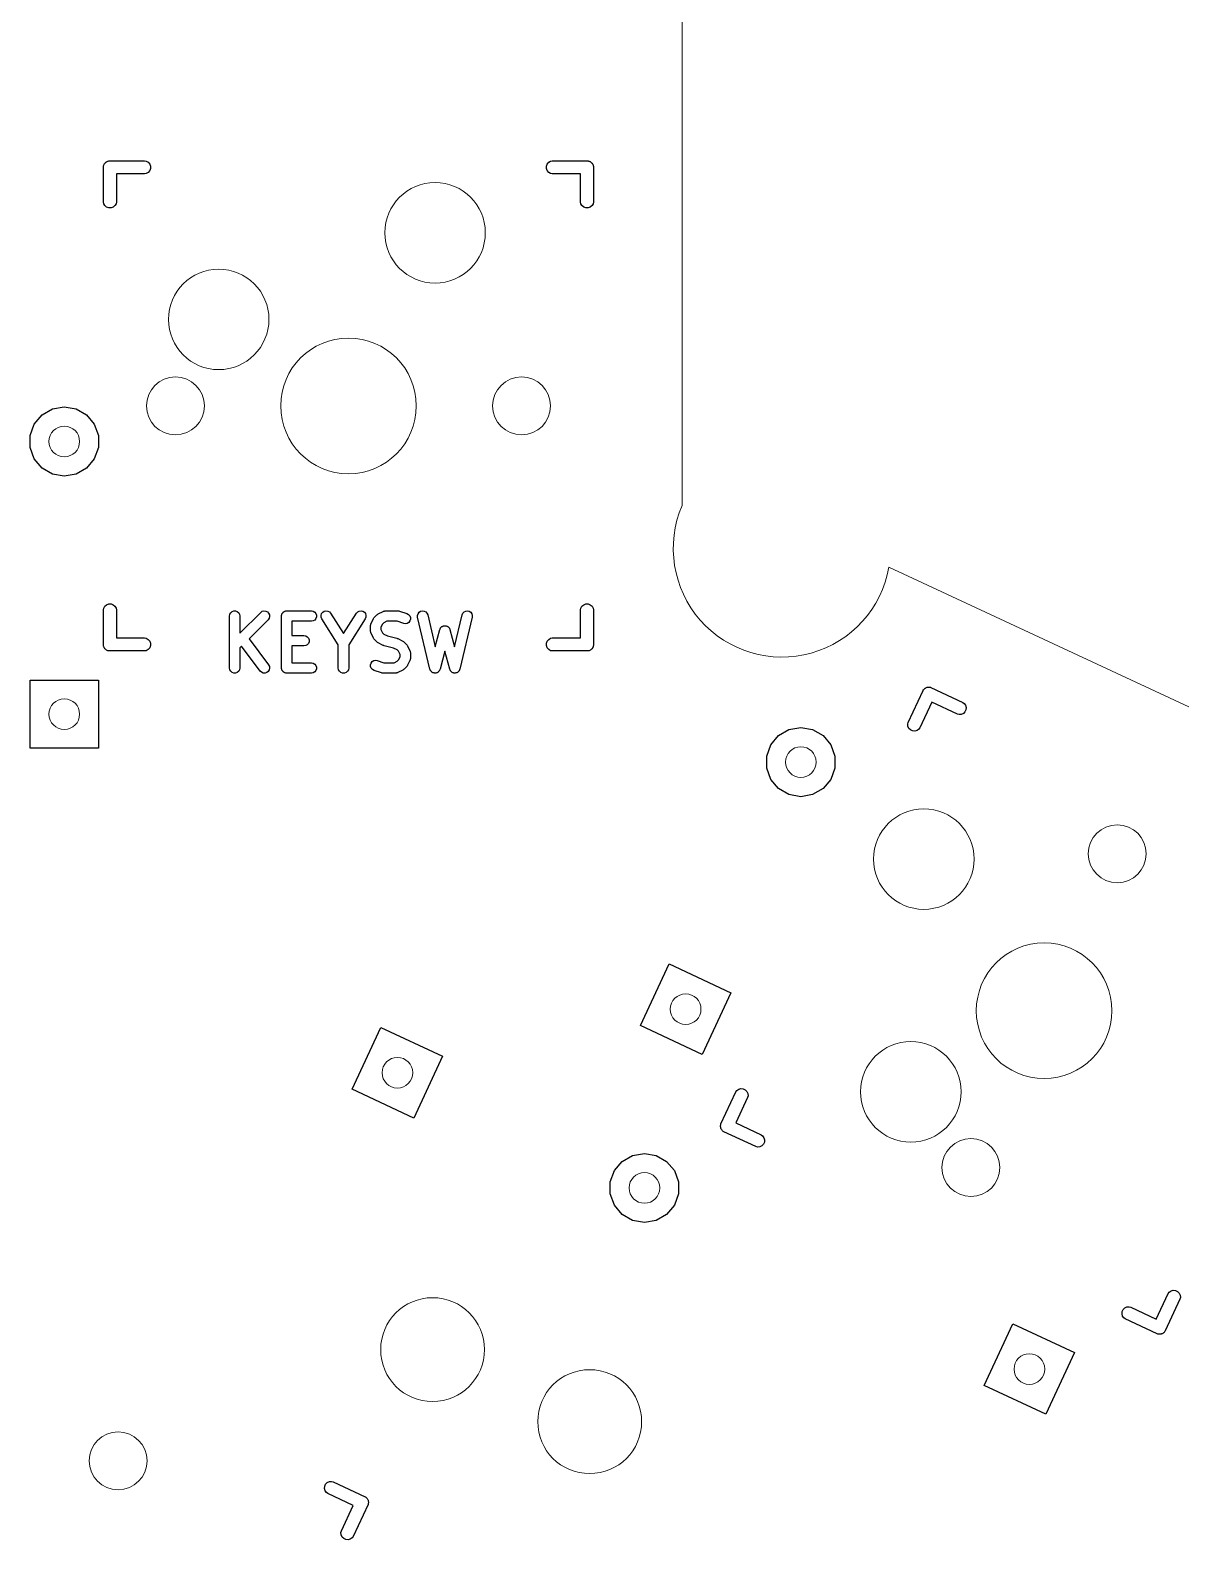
# Model space of a CAD drawing. Header units: millimetres. Extents: x 24 to 207, y 13 to 184.
# Drawn here: x 148.09 to 181.86, y 51.41 to 95.71 of the extents above; entities that cross this region are included whole.
import ezdxf

# ---------------------------------------------------------------- set-up
doc = ezdxf.new("R2010")
doc.units = ezdxf.units.MM
doc.header["$MEASUREMENT"] = 0
doc.layers.get('0').update_dxf_attribs({"lineweight": 0, "true_color": 0xf6921e})
doc.layers.add('PCB', color=7, linetype='Continuous', lineweight=0, true_color=0x38e42f)
doc.layers.add('Silk', color=142, linetype='Continuous')

# ---------------------------------------------------------------- blocks, each defined once
blk = doc.blocks.new('PCB')
at = {"color": 0}
for p, q in [((105.149, 59.475), (105.15, -37.577)), ((143.14, -54.264), (111.22, -39.379))]:
    blk.add_line(p, q, dxfattribs=at)
for centre, radius in [((97.9, -29.57), 1.475), ((91.55, -32.11), 1.475), ((95.36, -34.65), 1.99), ((90.28, -34.65), 0.85), ((100.44, -34.65), 0.85), ((87.019, -35.694), 0.45), ((87.019, -43.694), 0.45), ((108.636, -45.101), 0.45), ((112.244, -47.947), 1.475), ((117.922, -47.792), 0.85), ((115.775, -52.396), 1.99), ((105.255, -52.351), 0.45), ((111.863, -54.776), 1.475), ((96.795, -54.216), 0.45), ((113.628, -57), 0.85), ((104.045, -57.597), 0.45), ((97.828, -62.341), 1.524), ((115.342, -62.911), 0.45), ((102.438, -64.455), 1.524), ((88.599, -65.604), 0.85)]:
    blk.add_circle(centre, radius, dxfattribs=at)
blk.add_arc((108.08, -38.832), 3.188, 156.8093, 350.114, dxfattribs=at)

msp = doc.modelspace()

# ---------------------------------------------------------------- linework, layer by layer
at = {"layer": 'Silk', "linetype": 'Continuous'}
for p, q in [((150.24, 90.665), (150.239, 91.699)), ((150.239, 91.699), (150.24, 91.699)), ((150.24, 91.716), (150.245, 91.731)), ((150.24, 91.699), (150.24, 91.716)), ((150.245, 91.731), (150.248, 91.748)), ((150.248, 91.748), (150.257, 91.763)), ((150.257, 91.763), (150.262, 91.779)), ((150.262, 91.779), (150.273, 91.792)), ((150.273, 91.792), (150.282, 91.806)), ((150.282, 91.806), (150.295, 91.817)), ((150.295, 91.817), (150.306, 91.83)), ((150.306, 91.83), (150.32, 91.839)), ((150.32, 91.839), (150.333, 91.85)), ((150.333, 91.85), (150.349, 91.855)), ((150.349, 91.855), (150.364, 91.864)), ((150.364, 91.864), (150.381, 91.867)), ((150.381, 91.867), (150.396, 91.872)), ((150.396, 91.872), (150.413, 91.872)), ((150.413, 91.872), (150.413, 91.873)), ((150.413, 91.873), (151.447, 91.873)), ((151.447, 91.873), (151.496, 91.864)), ((151.496, 91.864), (151.554, 91.83)), ((151.554, 91.83), (151.598, 91.779)), ((151.598, 91.779), (151.62, 91.716)), ((151.62, 91.716), (151.62, 91.648)), ((163.24, 91.716), (163.262, 91.779)), ((163.24, 91.648), (163.24, 91.716)), ((163.262, 91.779), (163.306, 91.83)), ((163.306, 91.83), (163.364, 91.864)), ((163.364, 91.864), (163.413, 91.873)), ((163.413, 91.873), (164.447, 91.873)), ((164.447, 91.873), (164.447, 91.872)), ((164.447, 91.872), (164.464, 91.872)), ((164.464, 91.872), (164.479, 91.867)), ((164.479, 91.867), (164.496, 91.864)), ((164.496, 91.864), (164.511, 91.855)), ((164.511, 91.855), (164.527, 91.85)), ((164.527, 91.85), (164.54, 91.839)), ((164.54, 91.839), (164.554, 91.83)), ((164.554, 91.83), (164.565, 91.817)), ((164.565, 91.817), (164.578, 91.806)), ((164.578, 91.806), (164.587, 91.792)), ((164.587, 91.792), (164.598, 91.779)), ((164.598, 91.779), (164.603, 91.763)), ((164.603, 91.763), (164.612, 91.748)), ((164.612, 91.748), (164.615, 91.731)), ((164.615, 91.731), (164.62, 91.716)), ((164.62, 91.716), (164.62, 91.699)), ((164.62, 91.699), (164.62, 91.699)), ((164.62, 91.699), (164.62, 90.665)), ((151.447, 91.492), (150.62, 91.492)), ((150.62, 91.492), (150.62, 90.665)), ((151.496, 91.5), (151.447, 91.492)), ((151.554, 91.534), (151.496, 91.5)), ((151.598, 91.585), (151.554, 91.534)), ((151.62, 91.648), (151.598, 91.585)), ((163.262, 91.585), (163.24, 91.648)), ((163.306, 91.534), (163.262, 91.585)), ((163.364, 91.5), (163.306, 91.534)), ((163.413, 91.492), (163.364, 91.5)), ((164.24, 91.492), (163.413, 91.492)), ((164.239, 90.665), (164.24, 91.492)), ((150.248, 90.616), (150.24, 90.665)), ((150.282, 90.558), (150.248, 90.616)), ((150.333, 90.514), (150.282, 90.558)), ((150.396, 90.492), (150.333, 90.514)), ((150.464, 90.492), (150.396, 90.492)), ((150.527, 90.514), (150.464, 90.492)), ((150.578, 90.558), (150.527, 90.514)), ((150.612, 90.616), (150.578, 90.558)), ((150.62, 90.665), (150.612, 90.616)), ((164.248, 90.616), (164.239, 90.665)), ((164.282, 90.558), (164.248, 90.616)), ((164.333, 90.514), (164.282, 90.558)), ((164.396, 90.492), (164.333, 90.514)), ((164.464, 90.492), (164.396, 90.492)), ((164.527, 90.514), (164.464, 90.492)), ((164.578, 90.558), (164.527, 90.514)), ((164.612, 90.616), (164.578, 90.558)), ((164.62, 90.665), (164.612, 90.616)), ((148.742, 84.592), (149.089, 84.654)), ((149.089, 84.654), (149.436, 84.592)), ((148.21, 84.146), (148.436, 84.416)), ((148.436, 84.416), (148.742, 84.592)), ((149.436, 84.592), (149.742, 84.416)), ((149.742, 84.416), (149.968, 84.146)), ((148.089, 83.815), (148.21, 84.146)), ((148.089, 83.462), (148.089, 83.815)), ((149.968, 84.146), (150.089, 83.815)), ((150.089, 83.815), (150.089, 83.462)), ((148.21, 83.131), (148.089, 83.462)), ((150.089, 83.462), (149.968, 83.131)), ((148.436, 82.86), (148.21, 83.131)), ((148.742, 82.684), (148.436, 82.86)), ((149.742, 82.86), (149.436, 82.684)), ((149.968, 83.131), (149.742, 82.86)), ((149.089, 82.623), (148.742, 82.684)), ((149.436, 82.684), (149.089, 82.623)), ((150.282, 78.806), (150.333, 78.85)), ((150.333, 78.85), (150.396, 78.872)), ((150.396, 78.872), (150.464, 78.872)), ((150.464, 78.872), (150.527, 78.85)), ((150.527, 78.85), (150.578, 78.806)), ((164.282, 78.806), (164.333, 78.85)), ((164.333, 78.85), (164.396, 78.872)), ((164.396, 78.872), (164.464, 78.872)), ((164.464, 78.872), (164.527, 78.85)), ((164.527, 78.85), (164.578, 78.806)), ((150.239, 78.699), (150.248, 78.748)), ((150.24, 77.716), (150.239, 78.699)), ((150.248, 78.748), (150.282, 78.806)), ((150.578, 78.806), (150.612, 78.748)), ((150.612, 78.748), (150.62, 78.699)), ((150.62, 78.699), (150.62, 77.873)), ((153.939, 78.517), (153.949, 78.569)), ((153.939, 76.993), (153.939, 78.517)), ((153.949, 78.569), (153.975, 78.615)), ((153.975, 78.615), (154.016, 78.649)), ((154.016, 78.649), (154.065, 78.667)), ((154.065, 78.667), (154.118, 78.667)), ((154.118, 78.667), (154.168, 78.649)), ((154.168, 78.649), (154.208, 78.615)), ((154.208, 78.615), (154.235, 78.569)), ((154.235, 78.569), (154.244, 78.517)), ((154.244, 78.014), (154.855, 78.624)), ((154.244, 78.517), (154.244, 78.014)), ((155.07, 78.409), (154.511, 77.849)), ((154.855, 78.624), (154.898, 78.655)), ((154.898, 78.655), (154.949, 78.668)), ((154.949, 78.668), (155.002, 78.664)), ((155.002, 78.664), (155.05, 78.641)), ((155.05, 78.641), (155.087, 78.604)), ((155.101, 78.452), (155.07, 78.409)), ((155.087, 78.604), (155.11, 78.556)), ((155.114, 78.503), (155.101, 78.452)), ((155.11, 78.556), (155.114, 78.503)), ((155.463, 78.517), (155.466, 78.53)), ((155.463, 76.993), (155.463, 78.517)), ((155.466, 78.543), (155.47, 78.556)), ((155.466, 78.53), (155.466, 78.543)), ((155.47, 78.556), (155.473, 78.569)), ((155.473, 78.569), (155.479, 78.58)), ((155.479, 78.58), (155.484, 78.593)), ((155.484, 78.593), (155.492, 78.603)), ((155.492, 78.603), (155.499, 78.615)), ((155.499, 78.615), (155.509, 78.623)), ((155.509, 78.623), (155.518, 78.633)), ((155.518, 78.633), (155.529, 78.64)), ((155.529, 78.64), (155.54, 78.649)), ((155.54, 78.649), (155.552, 78.653)), ((155.552, 78.653), (155.564, 78.66)), ((155.564, 78.66), (155.577, 78.662)), ((155.577, 78.662), (155.589, 78.667)), ((155.589, 78.667), (155.603, 78.667)), ((155.603, 78.667), (155.616, 78.669)), ((155.616, 78.669), (156.341, 78.669)), ((156.341, 78.669), (156.394, 78.66)), ((156.394, 78.66), (156.439, 78.633)), ((156.439, 78.633), (156.473, 78.593)), ((156.473, 78.44), (156.439, 78.4)), ((156.473, 78.593), (156.492, 78.543)), ((156.492, 78.49), (156.473, 78.44)), ((156.492, 78.543), (156.492, 78.49)), ((156.626, 78.537), (156.642, 78.587)), ((156.628, 78.484), (156.626, 78.537)), ((156.648, 78.435), (156.628, 78.484)), ((156.642, 78.587), (156.674, 78.629)), ((157.132, 77.674), (156.648, 78.435)), ((156.674, 78.629), (156.719, 78.657)), ((156.719, 78.657), (156.77, 78.669)), ((156.77, 78.669), (156.823, 78.662)), ((156.823, 78.662), (156.87, 78.637)), ((156.87, 78.637), (156.905, 78.598)), ((156.905, 78.598), (157.285, 78.002)), ((157.285, 78.002), (157.664, 78.598)), ((157.921, 78.435), (157.437, 77.674)), ((157.664, 78.598), (157.7, 78.637)), ((157.7, 78.637), (157.747, 78.662)), ((157.747, 78.662), (157.799, 78.669)), ((157.799, 78.669), (157.851, 78.657)), ((157.851, 78.657), (157.896, 78.629)), ((157.896, 78.629), (157.928, 78.587)), ((157.942, 78.484), (157.921, 78.435)), ((157.928, 78.587), (157.944, 78.537)), ((157.944, 78.537), (157.942, 78.484)), ((158.092, 78.294), (158.165, 78.44)), ((158.165, 78.44), (158.179, 78.459)), ((158.179, 78.459), (158.193, 78.479)), ((158.193, 78.479), (158.266, 78.552)), ((158.266, 78.552), (158.286, 78.566)), ((158.286, 78.566), (158.305, 78.58)), ((158.305, 78.58), (158.45, 78.653)), ((158.45, 78.653), (158.459, 78.655)), ((158.459, 78.655), (158.466, 78.66)), ((158.466, 78.66), (158.484, 78.663)), ((158.484, 78.663), (158.501, 78.668)), ((158.501, 78.668), (158.51, 78.667)), ((158.51, 78.667), (158.519, 78.669)), ((158.519, 78.669), (158.881, 78.669)), ((158.881, 78.669), (158.905, 78.665)), ((158.905, 78.665), (158.93, 78.661)), ((158.93, 78.661), (159.147, 78.589)), ((159.147, 78.589), (159.194, 78.563)), ((159.194, 78.563), (159.229, 78.524)), ((159.229, 78.524), (159.248, 78.475)), ((159.25, 78.422), (159.233, 78.371)), ((159.248, 78.475), (159.25, 78.422)), ((159.456, 78.534), (159.471, 78.585)), ((159.459, 78.481), (159.456, 78.534)), ((159.822, 76.957), (159.459, 78.481)), ((159.471, 78.585), (159.502, 78.627)), ((159.502, 78.627), (159.547, 78.656)), ((159.547, 78.656), (159.598, 78.669)), ((159.598, 78.669), (159.651, 78.663)), ((159.651, 78.663), (159.698, 78.639)), ((159.698, 78.639), (159.734, 78.6)), ((159.734, 78.6), (159.755, 78.552)), ((159.755, 78.552), (159.978, 77.615)), ((160.542, 77.615), (160.765, 78.552)), ((161.062, 78.481), (160.699, 76.957)), ((160.765, 78.552), (160.786, 78.6)), ((160.786, 78.6), (160.823, 78.639)), ((160.823, 78.639), (160.87, 78.663)), ((160.87, 78.663), (160.922, 78.669)), ((160.922, 78.669), (160.974, 78.656)), ((160.974, 78.656), (161.018, 78.627)), ((161.018, 78.627), (161.05, 78.585)), ((161.05, 78.585), (161.065, 78.534)), ((161.065, 78.534), (161.062, 78.481)), ((164.239, 77.873), (164.24, 78.699)), ((164.24, 78.699), (164.248, 78.748)), ((164.248, 78.748), (164.282, 78.806)), ((164.578, 78.806), (164.612, 78.748)), ((164.612, 78.748), (164.62, 78.699)), ((164.62, 78.699), (164.62, 77.665)), ((156.341, 78.364), (155.768, 78.364)), ((155.768, 78.364), (155.768, 77.943)), ((156.394, 78.373), (156.341, 78.364)), ((156.439, 78.4), (156.394, 78.373)), ((158.076, 78.226), (158.077, 78.235)), ((158.076, 78.081), (158.076, 78.226)), ((158.077, 78.072), (158.076, 78.081)), ((158.077, 78.244), (158.082, 78.261)), ((158.077, 78.235), (158.077, 78.244)), ((158.077, 78.064), (158.077, 78.072)), ((158.082, 78.047), (158.077, 78.064)), ((158.082, 78.261), (158.085, 78.278)), ((158.085, 78.029), (158.082, 78.047)), ((158.085, 78.278), (158.089, 78.286)), ((158.089, 78.021), (158.085, 78.029)), ((158.089, 78.286), (158.092, 78.294)), ((158.092, 78.013), (158.089, 78.021)), ((158.165, 77.868), (158.092, 78.013)), ((158.426, 78.281), (158.381, 78.19)), ((158.381, 78.19), (158.381, 78.117)), ((158.381, 78.117), (158.426, 78.026)), ((158.464, 78.319), (158.426, 78.281)), ((158.426, 78.026), (158.464, 77.989)), ((158.555, 78.364), (158.464, 78.319)), ((158.464, 77.989), (158.572, 77.935)), ((158.857, 78.364), (158.555, 78.364)), ((159.051, 78.299), (158.857, 78.364)), ((159.103, 78.292), (159.051, 78.299)), ((159.155, 78.302), (159.103, 78.292)), ((159.2, 78.33), (159.155, 78.302)), ((159.233, 78.371), (159.2, 78.33)), ((159.978, 77.615), (160.113, 78.12)), ((160.113, 78.12), (160.119, 78.133)), ((160.119, 78.133), (160.122, 78.146)), ((160.122, 78.146), (160.13, 78.156)), ((160.13, 78.156), (160.135, 78.168)), ((160.135, 78.168), (160.145, 78.178)), ((160.145, 78.178), (160.153, 78.189)), ((160.153, 78.189), (160.163, 78.197)), ((160.163, 78.197), (160.173, 78.206)), ((160.173, 78.206), (160.185, 78.212)), ((160.185, 78.212), (160.196, 78.219)), ((160.196, 78.219), (160.209, 78.223)), ((160.209, 78.223), (160.221, 78.228)), ((160.221, 78.228), (160.234, 78.229)), ((160.234, 78.229), (160.247, 78.233)), ((160.247, 78.233), (160.26, 78.232)), ((160.26, 78.232), (160.273, 78.233)), ((160.273, 78.233), (160.286, 78.229)), ((160.286, 78.229), (160.3, 78.228)), ((160.3, 78.228), (160.312, 78.223)), ((160.312, 78.223), (160.325, 78.219)), ((160.325, 78.219), (160.336, 78.212)), ((160.336, 78.212), (160.348, 78.206)), ((160.348, 78.206), (160.357, 78.197)), ((160.357, 78.197), (160.368, 78.189)), ((160.368, 78.189), (160.376, 78.178)), ((160.376, 78.178), (160.385, 78.168)), ((160.385, 78.168), (160.391, 78.156)), ((160.391, 78.156), (160.398, 78.146)), ((160.398, 78.146), (160.402, 78.133)), ((160.402, 78.133), (160.408, 78.12)), ((160.408, 78.12), (160.542, 77.615)), ((150.24, 77.648), (150.24, 77.716)), ((150.245, 77.633), (150.24, 77.648)), ((150.248, 77.616), (150.245, 77.633)), ((150.257, 77.601), (150.248, 77.616)), ((150.262, 77.585), (150.257, 77.601)), ((150.273, 77.572), (150.262, 77.585)), ((150.282, 77.558), (150.273, 77.572)), ((150.295, 77.547), (150.282, 77.558)), ((150.306, 77.534), (150.295, 77.547)), ((150.32, 77.525), (150.306, 77.534)), ((150.333, 77.514), (150.32, 77.525)), ((150.62, 77.873), (151.447, 77.873)), ((151.447, 77.873), (151.496, 77.864)), ((151.496, 77.864), (151.554, 77.83)), ((151.554, 77.534), (151.496, 77.5)), ((151.554, 77.83), (151.598, 77.779)), ((151.598, 77.585), (151.554, 77.534)), ((151.598, 77.779), (151.62, 77.716)), ((151.62, 77.648), (151.598, 77.585)), ((151.62, 77.716), (151.62, 77.648)), ((154.293, 77.631), (154.244, 77.583)), ((154.244, 77.583), (154.244, 76.993)), ((154.841, 76.901), (154.293, 77.631)), ((154.511, 77.849), (155.084, 77.084)), ((155.768, 77.943), (156.124, 77.943)), ((156.124, 77.638), (155.768, 77.638)), ((155.768, 77.638), (155.768, 77.145)), ((156.124, 77.943), (156.176, 77.934)), ((156.176, 77.648), (156.124, 77.638)), ((156.176, 77.934), (156.222, 77.908)), ((156.222, 77.674), (156.176, 77.648)), ((156.222, 77.908), (156.256, 77.867)), ((156.256, 77.715), (156.222, 77.674)), ((156.256, 77.867), (156.274, 77.817)), ((156.274, 77.764), (156.256, 77.715)), ((156.274, 77.817), (156.274, 77.764)), ((157.132, 76.993), (157.132, 77.674)), ((157.437, 77.674), (157.437, 76.993)), ((158.179, 77.848), (158.165, 77.868)), ((158.193, 77.828), (158.179, 77.848)), ((158.266, 77.756), (158.193, 77.828)), ((158.286, 77.742), (158.266, 77.756)), ((158.305, 77.727), (158.286, 77.742)), ((158.45, 77.655), (158.305, 77.727)), ((158.466, 77.65), (158.45, 77.655)), ((158.482, 77.643), (158.466, 77.65)), ((158.756, 77.574), (158.482, 77.643)), ((158.572, 77.935), (158.846, 77.866)), ((158.864, 77.52), (158.756, 77.574)), ((158.846, 77.866), (158.861, 77.859)), ((158.861, 77.859), (158.877, 77.855)), ((158.901, 77.483), (158.864, 77.52)), ((158.877, 77.855), (159.022, 77.782)), ((159.022, 77.782), (159.042, 77.767)), ((159.042, 77.767), (159.062, 77.753)), ((159.062, 77.753), (159.134, 77.681)), ((159.134, 77.681), (159.148, 77.661)), ((159.148, 77.661), (159.163, 77.641)), ((159.163, 77.641), (159.235, 77.496)), ((163.24, 77.716), (163.262, 77.779)), ((163.24, 77.648), (163.24, 77.716)), ((163.262, 77.585), (163.24, 77.648)), ((163.262, 77.779), (163.306, 77.83)), ((163.306, 77.534), (163.262, 77.585)), ((163.306, 77.83), (163.364, 77.864)), ((163.364, 77.5), (163.306, 77.534)), ((163.364, 77.864), (163.413, 77.873)), ((163.413, 77.873), (164.239, 77.873)), ((164.54, 77.525), (164.527, 77.514)), ((164.554, 77.534), (164.54, 77.525)), ((164.565, 77.547), (164.554, 77.534)), ((164.578, 77.558), (164.565, 77.547)), ((164.587, 77.572), (164.578, 77.558)), ((164.598, 77.585), (164.587, 77.572)), ((164.603, 77.601), (164.598, 77.585)), ((164.612, 77.616), (164.603, 77.601)), ((164.615, 77.633), (164.612, 77.616)), ((164.62, 77.648), (164.615, 77.633)), ((164.62, 77.665), (164.62, 77.665)), ((164.62, 77.665), (164.62, 77.648)), ((150.349, 77.509), (150.333, 77.514)), ((150.364, 77.5), (150.349, 77.509)), ((150.381, 77.497), (150.364, 77.5)), ((150.396, 77.492), (150.381, 77.497)), ((150.413, 77.492), (150.396, 77.492)), ((151.447, 77.492), (150.413, 77.492)), ((150.413, 77.492), (150.413, 77.492)), ((151.496, 77.5), (151.447, 77.492)), ((155.084, 77.084), (155.108, 77.037)), ((155.768, 77.145), (156.341, 77.145)), ((156.341, 77.145), (156.394, 77.136)), ((156.394, 77.136), (156.439, 77.109)), ((156.439, 77.109), (156.473, 77.069)), ((158.078, 77.087), (158.094, 77.138)), ((158.079, 77.035), (158.078, 77.087)), ((158.094, 77.138), (158.127, 77.179)), ((158.127, 77.179), (158.172, 77.207)), ((158.172, 77.207), (158.224, 77.217)), ((158.224, 77.217), (158.276, 77.21)), ((158.276, 77.21), (158.471, 77.145)), ((158.471, 77.145), (158.773, 77.145)), ((158.773, 77.145), (158.864, 77.19)), ((158.864, 77.19), (158.901, 77.228)), ((158.947, 77.392), (158.901, 77.483)), ((158.901, 77.228), (158.947, 77.319)), ((158.947, 77.319), (158.947, 77.392)), ((159.235, 77.215), (159.163, 77.07)), ((159.235, 77.496), (159.238, 77.488)), ((159.238, 77.223), (159.235, 77.215)), ((159.238, 77.488), (159.242, 77.48)), ((159.242, 77.231), (159.238, 77.223)), ((159.242, 77.48), (159.245, 77.463)), ((159.245, 77.248), (159.242, 77.231)), ((159.245, 77.463), (159.251, 77.445)), ((159.251, 77.265), (159.245, 77.248)), ((159.251, 77.445), (159.25, 77.437)), ((159.25, 77.437), (159.252, 77.428)), ((159.252, 77.283), (159.25, 77.274)), ((159.25, 77.274), (159.251, 77.265)), ((159.252, 77.428), (159.252, 77.283)), ((160.26, 77.49), (160.117, 76.953)), ((160.403, 76.953), (160.26, 77.49)), ((163.413, 77.492), (163.364, 77.5)), ((164.447, 77.492), (163.413, 77.492)), ((164.464, 77.492), (164.447, 77.492)), ((164.447, 77.492), (164.447, 77.492)), ((164.479, 77.497), (164.464, 77.492)), ((164.496, 77.5), (164.479, 77.497)), ((164.511, 77.509), (164.496, 77.5)), ((164.527, 77.514), (164.511, 77.509)), ((148.089, 74.638), (148.089, 76.638)), ((148.089, 76.638), (150.089, 76.638)), ((150.089, 76.638), (150.089, 74.638)), ((153.949, 76.94), (153.939, 76.993)), ((153.975, 76.895), (153.949, 76.94)), ((154.016, 76.861), (153.975, 76.895)), ((154.065, 76.842), (154.016, 76.861)), ((154.118, 76.842), (154.065, 76.842)), ((154.168, 76.861), (154.118, 76.842)), ((154.208, 76.895), (154.168, 76.861)), ((154.235, 76.94), (154.208, 76.895)), ((154.244, 76.993), (154.235, 76.94)), ((154.879, 76.865), (154.841, 76.901)), ((154.928, 76.844), (154.879, 76.865)), ((154.981, 76.841), (154.928, 76.844)), ((155.031, 76.857), (154.981, 76.841)), ((155.074, 76.888), (155.031, 76.857)), ((155.103, 76.933), (155.074, 76.888)), ((155.115, 76.984), (155.103, 76.933)), ((155.108, 77.037), (155.115, 76.984)), ((155.466, 76.979), (155.463, 76.993)), ((155.466, 76.966), (155.466, 76.979)), ((155.47, 76.954), (155.466, 76.966)), ((155.473, 76.94), (155.47, 76.954)), ((155.479, 76.929), (155.473, 76.94)), ((155.484, 76.916), (155.479, 76.929)), ((155.492, 76.906), (155.484, 76.916)), ((155.499, 76.895), (155.492, 76.906)), ((155.509, 76.886), (155.499, 76.895)), ((155.518, 76.876), (155.509, 76.886)), ((155.529, 76.869), (155.518, 76.876)), ((155.54, 76.861), (155.529, 76.869)), ((155.552, 76.856), (155.54, 76.861)), ((155.564, 76.849), (155.552, 76.856)), ((155.577, 76.847), (155.564, 76.849)), ((155.589, 76.842), (155.577, 76.847)), ((155.603, 76.842), (155.589, 76.842)), ((155.616, 76.84), (155.603, 76.842)), ((156.341, 76.84), (155.616, 76.84)), ((156.394, 76.849), (156.341, 76.84)), ((156.439, 76.876), (156.394, 76.849)), ((156.473, 76.916), (156.439, 76.876)), ((156.473, 77.069), (156.492, 77.019)), ((156.492, 76.966), (156.473, 76.916)), ((156.492, 77.019), (156.492, 76.966)), ((157.142, 76.94), (157.132, 76.993)), ((157.168, 76.895), (157.142, 76.94)), ((157.209, 76.861), (157.168, 76.895)), ((157.258, 76.842), (157.209, 76.861)), ((157.311, 76.842), (157.258, 76.842)), ((157.361, 76.861), (157.311, 76.842)), ((157.402, 76.895), (157.361, 76.861)), ((157.428, 76.94), (157.402, 76.895)), ((157.437, 76.993), (157.428, 76.94)), ((158.098, 76.985), (158.079, 77.035)), ((158.134, 76.946), (158.098, 76.985)), ((158.18, 76.921), (158.134, 76.946)), ((158.398, 76.848), (158.18, 76.921)), ((158.422, 76.844), (158.398, 76.848)), ((158.446, 76.84), (158.422, 76.844)), ((158.809, 76.84), (158.446, 76.84)), ((158.818, 76.842), (158.809, 76.84)), ((158.826, 76.841), (158.818, 76.842)), ((158.843, 76.846), (158.826, 76.841)), ((158.861, 76.849), (158.843, 76.846)), ((158.869, 76.854), (158.861, 76.849)), ((158.877, 76.856), (158.869, 76.854)), ((159.022, 76.929), (158.877, 76.856)), ((159.042, 76.943), (159.022, 76.929)), ((159.062, 76.957), (159.042, 76.943)), ((159.134, 77.03), (159.062, 76.957)), ((159.148, 77.05), (159.134, 77.03)), ((159.163, 77.07), (159.148, 77.05)), ((159.828, 76.943), (159.822, 76.957)), ((159.832, 76.928), (159.828, 76.943)), ((159.838, 76.919), (159.832, 76.928)), ((159.843, 76.909), (159.838, 76.919)), ((159.853, 76.897), (159.843, 76.909)), ((159.862, 76.885), (159.853, 76.897)), ((159.871, 76.878), (159.862, 76.885)), ((159.879, 76.87), (159.871, 76.878)), ((159.893, 76.863), (159.879, 76.87)), ((159.906, 76.854), (159.893, 76.863)), ((159.917, 76.852), (159.906, 76.854)), ((159.926, 76.847), (159.917, 76.852)), ((159.942, 76.845), (159.926, 76.847)), ((159.957, 76.841), (159.942, 76.845)), ((159.968, 76.842), (159.957, 76.841)), ((159.979, 76.84), (159.968, 76.842)), ((159.994, 76.844), (159.979, 76.84)), ((160.01, 76.845), (159.994, 76.844)), ((160.02, 76.85), (160.01, 76.845)), ((160.031, 76.853), (160.02, 76.85)), ((160.043, 76.861), (160.031, 76.853)), ((160.058, 76.868), (160.043, 76.861)), ((160.065, 76.876), (160.058, 76.868)), ((160.075, 76.882), (160.065, 76.876)), ((160.084, 76.894), (160.075, 76.882)), ((160.095, 76.905), (160.084, 76.894)), ((160.1, 76.915), (160.095, 76.905)), ((160.106, 76.924), (160.1, 76.915)), ((160.111, 76.939), (160.106, 76.924)), ((160.117, 76.953), (160.111, 76.939)), ((160.41, 76.939), (160.403, 76.953)), ((160.414, 76.924), (160.41, 76.939)), ((160.421, 76.915), (160.414, 76.924)), ((160.426, 76.905), (160.421, 76.915)), ((160.437, 76.894), (160.426, 76.905)), ((160.446, 76.882), (160.437, 76.894)), ((160.455, 76.876), (160.446, 76.882)), ((160.463, 76.868), (160.455, 76.876)), ((160.477, 76.861), (160.463, 76.868)), ((160.49, 76.853), (160.477, 76.861)), ((160.501, 76.85), (160.49, 76.853)), ((160.511, 76.845), (160.501, 76.85)), ((160.526, 76.844), (160.511, 76.845)), ((160.542, 76.84), (160.526, 76.844)), ((160.553, 76.842), (160.542, 76.84)), ((160.564, 76.841), (160.553, 76.842)), ((160.579, 76.845), (160.564, 76.841)), ((160.594, 76.847), (160.579, 76.845)), ((160.604, 76.852), (160.594, 76.847)), ((160.615, 76.854), (160.604, 76.852)), ((160.628, 76.863), (160.615, 76.854)), ((160.641, 76.87), (160.628, 76.863)), ((160.649, 76.878), (160.641, 76.87)), ((160.658, 76.885), (160.649, 76.878)), ((160.667, 76.897), (160.658, 76.885)), ((160.678, 76.909), (160.667, 76.897)), ((160.682, 76.919), (160.678, 76.909)), ((160.689, 76.928), (160.682, 76.919)), ((160.693, 76.943), (160.689, 76.928)), ((160.699, 76.957), (160.693, 76.943)), ((173.857, 75.397), (174.293, 76.334)), ((174.293, 76.334), (174.301, 76.349)), ((174.293, 76.334), (174.293, 76.334)), ((174.301, 76.349), (174.313, 76.361)), ((174.313, 76.361), (174.322, 76.375)), ((174.322, 76.375), (174.336, 76.385)), ((174.336, 76.385), (174.348, 76.397)), ((174.348, 76.397), (174.363, 76.404)), ((174.363, 76.404), (174.377, 76.413)), ((174.377, 76.413), (174.394, 76.418)), ((174.394, 76.418), (174.409, 76.425)), ((174.409, 76.425), (174.426, 76.426)), ((174.426, 76.426), (174.442, 76.431)), ((174.442, 76.431), (174.459, 76.429)), ((174.459, 76.429), (174.476, 76.431)), ((174.476, 76.431), (174.492, 76.426)), ((174.492, 76.426), (174.509, 76.425)), ((174.509, 76.425), (174.524, 76.418)), ((174.524, 76.418), (174.524, 76.418)), ((174.524, 76.418), (175.461, 75.981)), ((174.551, 75.985), (174.202, 75.236)), ((175.3, 75.636), (174.551, 75.985)), ((175.461, 75.981), (175.502, 75.952)), ((175.502, 75.952), (175.541, 75.897)), ((175.552, 75.765), (175.524, 75.705)), ((175.541, 75.897), (175.558, 75.832)), ((175.558, 75.832), (175.552, 75.765)), ((173.844, 75.349), (173.857, 75.397)), ((173.85, 75.282), (173.844, 75.349)), ((175.349, 75.623), (175.3, 75.636)), ((175.415, 75.629), (175.349, 75.623)), ((175.476, 75.657), (175.415, 75.629)), ((175.524, 75.705), (175.476, 75.657)), ((169.826, 74.739), (170.053, 75.009)), ((170.053, 75.009), (170.358, 75.185)), ((170.358, 75.185), (170.706, 75.247)), ((170.706, 75.247), (171.053, 75.185)), ((171.053, 75.185), (171.358, 75.009)), ((171.358, 75.009), (171.585, 74.739)), ((173.878, 75.221), (173.85, 75.282)), ((173.925, 75.173), (173.878, 75.221)), ((173.986, 75.145), (173.925, 75.173)), ((174.053, 75.139), (173.986, 75.145)), ((174.118, 75.156), (174.053, 75.139)), ((174.173, 75.195), (174.118, 75.156)), ((174.202, 75.236), (174.173, 75.195)), ((150.089, 74.638), (148.089, 74.638)), ((169.706, 74.408), (169.826, 74.739)), ((171.585, 74.739), (171.706, 74.408)), ((169.706, 74.055), (169.706, 74.408)), ((169.826, 73.723), (169.706, 74.055)), ((171.706, 74.055), (171.585, 73.723)), ((171.706, 74.408), (171.706, 74.055)), ((170.053, 73.453), (169.826, 73.723)), ((171.585, 73.723), (171.358, 73.453)), ((170.358, 73.277), (170.053, 73.453)), ((170.706, 73.216), (170.358, 73.277)), ((171.053, 73.277), (170.706, 73.216)), ((171.358, 73.453), (171.053, 73.277)), ((165.996, 66.497), (166.841, 68.31)), ((166.841, 68.31), (168.654, 67.464)), ((168.654, 67.464), (167.808, 65.652)), ((157.536, 64.632), (158.381, 66.445)), ((158.381, 66.445), (160.194, 65.6)), ((167.808, 65.652), (165.996, 66.497)), ((160.194, 65.6), (159.348, 63.787)), ((159.348, 63.787), (157.536, 64.632)), ((168.363, 63.615), (168.799, 64.552)), ((169.145, 64.391), (168.796, 63.642)), ((168.799, 64.552), (168.828, 64.593)), ((168.828, 64.593), (168.883, 64.631)), ((168.883, 64.631), (168.948, 64.649)), ((168.948, 64.649), (169.015, 64.643)), ((169.015, 64.643), (169.076, 64.615)), ((169.076, 64.615), (169.123, 64.567)), ((169.123, 64.567), (169.152, 64.506)), ((169.158, 64.439), (169.145, 64.391)), ((169.152, 64.506), (169.158, 64.439)), ((168.35, 63.567), (168.354, 63.583)), ((168.351, 63.55), (168.35, 63.567)), ((168.35, 63.533), (168.351, 63.55)), ((168.354, 63.517), (168.35, 63.533)), ((168.354, 63.583), (168.356, 63.6)), ((168.356, 63.5), (168.354, 63.517)), ((168.356, 63.6), (168.363, 63.615)), ((168.363, 63.484), (168.356, 63.5)), ((168.363, 63.615), (168.363, 63.615)), ((168.367, 63.468), (168.363, 63.484)), ((168.377, 63.454), (168.367, 63.468)), ((168.384, 63.439), (168.377, 63.454)), ((168.396, 63.427), (168.384, 63.439)), ((168.406, 63.413), (168.396, 63.427)), ((168.419, 63.403), (168.406, 63.413)), ((168.431, 63.391), (168.419, 63.403)), ((168.447, 63.384), (168.431, 63.391)), ((169.383, 62.947), (168.447, 63.384)), ((168.796, 63.642), (169.544, 63.293)), ((169.432, 62.934), (169.383, 62.947)), ((169.499, 62.94), (169.432, 62.934)), ((169.56, 62.969), (169.499, 62.94)), ((169.544, 63.293), (169.585, 63.264)), ((169.607, 63.016), (169.56, 62.969)), ((169.585, 63.264), (169.624, 63.209)), ((169.636, 63.077), (169.607, 63.016)), ((169.624, 63.209), (169.641, 63.144)), ((169.641, 63.144), (169.636, 63.077)), ((165.236, 62.243), (165.463, 62.513)), ((165.463, 62.513), (165.768, 62.689)), ((165.768, 62.689), (166.115, 62.75)), ((166.115, 62.75), (166.463, 62.689)), ((166.463, 62.689), (166.768, 62.513)), ((166.768, 62.513), (166.995, 62.243)), ((165.115, 61.911), (165.236, 62.243)), ((166.995, 62.243), (167.115, 61.911)), ((165.115, 61.559), (165.115, 61.911)), ((167.115, 61.911), (167.115, 61.559)), ((165.236, 61.227), (165.115, 61.559)), ((165.463, 60.957), (165.236, 61.227)), ((166.995, 61.227), (166.768, 60.957)), ((167.115, 61.559), (166.995, 61.227)), ((165.768, 60.781), (165.463, 60.957)), ((166.115, 60.72), (165.768, 60.781)), ((166.463, 60.781), (166.115, 60.72)), ((166.768, 60.957), (166.463, 60.781)), ((181.139, 57.886), (181.488, 58.635)), ((181.833, 58.474), (181.396, 57.538)), ((181.488, 58.635), (181.517, 58.676)), ((181.517, 58.676), (181.572, 58.715)), ((181.572, 58.715), (181.636, 58.732)), ((181.636, 58.732), (181.703, 58.726)), ((181.703, 58.726), (181.764, 58.698)), ((181.764, 58.698), (181.812, 58.65)), ((181.812, 58.65), (181.84, 58.589)), ((181.846, 58.523), (181.833, 58.474)), ((181.84, 58.589), (181.846, 58.523)), ((180.132, 58.039), (180.138, 58.106)), ((180.149, 57.974), (180.132, 58.039)), ((180.138, 58.106), (180.166, 58.167)), ((180.166, 58.167), (180.213, 58.214)), ((180.213, 58.214), (180.274, 58.243)), ((180.274, 58.243), (180.341, 58.248)), ((180.341, 58.248), (180.39, 58.235)), ((180.39, 58.235), (181.139, 57.886)), ((176.083, 55.938), (176.928, 57.75)), ((176.928, 57.75), (178.741, 56.905)), ((180.188, 57.919), (180.149, 57.974)), ((180.229, 57.89), (180.188, 57.919)), ((181.165, 57.453), (180.229, 57.89)), ((181.181, 57.446), (181.165, 57.453)), ((181.165, 57.453), (181.165, 57.453)), ((181.198, 57.445), (181.181, 57.446)), ((181.214, 57.44), (181.198, 57.445)), ((181.231, 57.442), (181.214, 57.44)), ((181.248, 57.44), (181.231, 57.442)), ((181.264, 57.445), (181.248, 57.44)), ((181.281, 57.446), (181.264, 57.445)), ((181.296, 57.453), (181.281, 57.446)), ((181.312, 57.458), (181.296, 57.453)), ((181.326, 57.468), (181.312, 57.458)), ((181.342, 57.475), (181.326, 57.468)), ((181.354, 57.487), (181.342, 57.475)), ((181.368, 57.496), (181.354, 57.487)), ((181.377, 57.51), (181.368, 57.496)), ((181.389, 57.522), (181.377, 57.51)), ((181.396, 57.538), (181.389, 57.522)), ((181.396, 57.538), (181.396, 57.538)), ((178.741, 56.905), (177.896, 55.093)), ((177.896, 55.093), (176.083, 55.938)), ((156.726, 52.915), (156.732, 52.982)), ((156.743, 52.85), (156.726, 52.915)), ((156.732, 52.982), (156.76, 53.043)), ((156.782, 52.795), (156.743, 52.85)), ((156.76, 53.043), (156.808, 53.09)), ((156.823, 52.766), (156.782, 52.795)), ((156.808, 53.09), (156.869, 53.119)), ((157.572, 52.417), (156.823, 52.766)), ((156.869, 53.119), (156.935, 53.125)), ((156.935, 53.125), (156.984, 53.112)), ((156.984, 53.112), (157.921, 52.675)), ((157.223, 51.669), (157.572, 52.417)), ((158.005, 52.444), (157.568, 51.508)), ((157.921, 52.675), (157.921, 52.675)), ((157.921, 52.675), (157.936, 52.668)), ((157.936, 52.668), (157.948, 52.656)), ((157.948, 52.656), (157.962, 52.646)), ((157.962, 52.646), (157.971, 52.632)), ((157.971, 52.632), (157.983, 52.62)), ((157.983, 52.62), (157.991, 52.605)), ((157.991, 52.605), (158, 52.591)), ((158, 52.591), (158.005, 52.575)), ((158.005, 52.575), (158.012, 52.559)), ((158.012, 52.459), (158.005, 52.444)), ((158.005, 52.444), (158.005, 52.444)), ((158.012, 52.559), (158.013, 52.543)), ((158.013, 52.476), (158.012, 52.459)), ((158.013, 52.543), (158.018, 52.526)), ((158.018, 52.493), (158.013, 52.476)), ((158.018, 52.526), (158.016, 52.509)), ((158.016, 52.509), (158.018, 52.493)), ((157.21, 51.62), (157.223, 51.669)), ((157.215, 51.553), (157.21, 51.62)), ((157.244, 51.492), (157.215, 51.553)), ((157.291, 51.445), (157.244, 51.492)), ((157.352, 51.416), (157.291, 51.445)), ((157.419, 51.41), (157.352, 51.416)), ((157.484, 51.428), (157.419, 51.41)), ((157.539, 51.466), (157.484, 51.428)), ((157.568, 51.508), (157.539, 51.466))]:
    msp.add_line(p, q, dxfattribs=at)

# ---------------------------------------------------------------- block references
at = {"layer": 'PCB'}
msp.add_blockref('PCB', (62.071, 119.332), dxfattribs=at)

doc.saveas('drawing.dxf')
